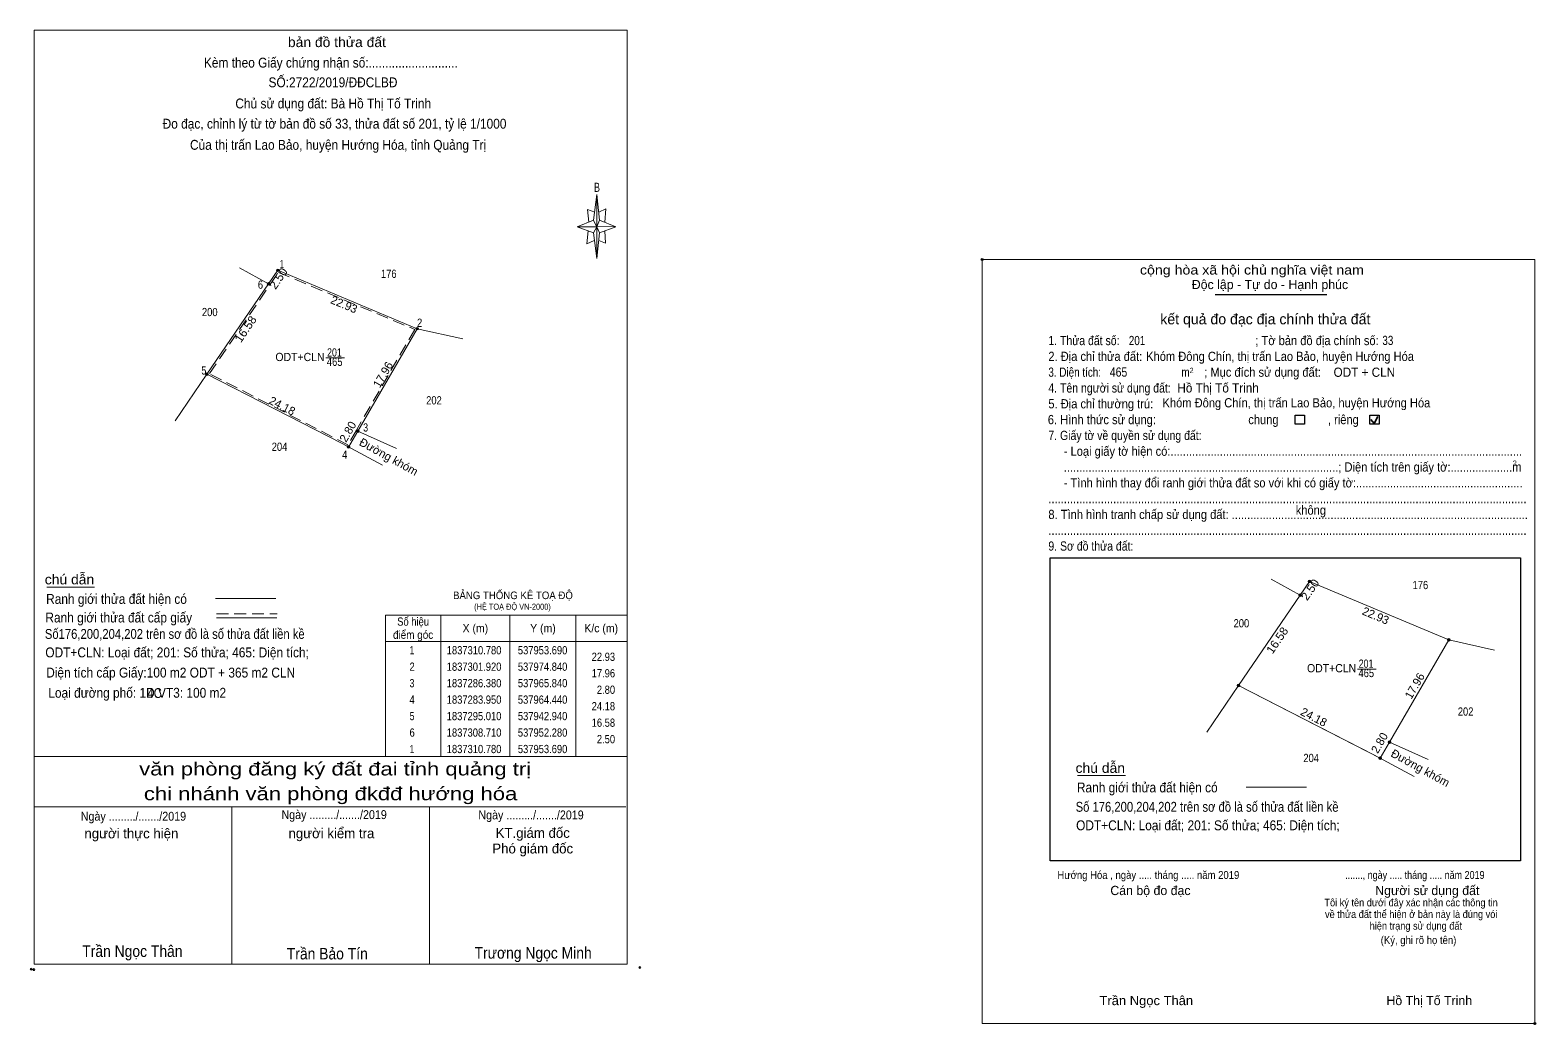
# Model space of a CAD drawing. Header units: metres. Extents: x 536317 to 552141, y 1827901 to 1839668.
# Drawn here: x 537608.9 to 537837.4, y 1837288.1 to 1837439.1 of the extents above; entities that cross this region are included whole.
import ezdxf
from ezdxf.enums import TextEntityAlignment as Align

# ---------------------------------------------------------------- set-up
doc = ezdxf.new("R2010")
doc.units = ezdxf.units.M
doc.header["$LTSCALE"] = 0.6
doc.header["$PDMODE"] = 32
doc.header["$PDSIZE"] = 0.3
doc.linetypes.add('MEDIUM_DASHED', pattern=[4.5, 3, -1.5])
for name, color, linetype, lineweight in [('1', 7, 'Continuous', 13), ('10', 7, 'Continuous', 13), ('17', 7, 'Continuous', 13), ('2', 7, 'Continuous', 25), ('36', 7, 'Continuous', 13), ('5', 7, 'Continuous', 13), ('6', 7, 'Continuous', 13), ('63', 7, 'Continuous', 13)]:
    doc.layers.add(name, color=color, linetype=linetype, lineweight=lineweight)
doc.layers.add('13', color=7, linetype='Continuous')
doc.layers.add('8', color=7, linetype='Continuous')

msp = doc.modelspace()

# ---------------------------------------------------------------- hatches: boundary and pattern name
at = {"layer": '63'}
for points in [[(537646.71, 1837402.61, 1), (537646.31, 1837402.61, 1)], [(537645.3, 1837400.54, 1), (537644.9, 1837400.54, 1)], [(537667.86, 1837393.75, 1), (537667.46, 1837393.75, 1)], [(537635.96, 1837386.84, 1), (537635.56, 1837386.84, 1)], [(537658.86, 1837378.21, 1), (537658.46, 1837378.21, 1)], [(537657.45, 1837375.81, 1), (537657.05, 1837375.81, 1)], [(537803.26, 1837355.36, 1), (537802.86, 1837355.36, 1)], [(537801.85, 1837353.29, 1), (537801.45, 1837353.29, 1)], [(537824.41, 1837346.5, 1), (537824.01, 1837346.5, 1)], [(537792.51, 1837339.59, 1), (537792.11, 1837339.59, 1)], [(537815.41, 1837330.96, 1), (537815.01, 1837330.96, 1)], [(537814, 1837328.56, 1), (537813.6, 1837328.56, 1)]]:
    msp.add_hatch(color=256, dxfattribs=at).paths.add_polyline_path(points)

# ---------------------------------------------------------------- linework, layer by layer
at = {"layer": '1', "linetype": 'MEDIUM_DASHED'}
msp.add_lwpolyline([(537646.6, 1837402.3), (537667.3, 1837393.63), (537658.44, 1837378.34), (537657.16, 1837376.11), (537636.13, 1837386.93), (537645.31, 1837400.4)], close=True, dxfattribs=at)
at = {"layer": '1'}
msp.add_lwpolyline([(537803.06, 1837355.36), (537824.21, 1837346.5), (537815.21, 1837330.96), (537813.81, 1837328.53), (537792.31, 1837339.59), (537801.65, 1837353.29)], close=True, dxfattribs=at)
at = {"layer": '10'}
for p, q in [((537635.76, 1837386.84), (537645.1, 1837400.54)), ((537674.61, 1837392.2), (537667.66, 1837393.75)), ((537635.76, 1837386.84), (537656.3, 1837376.3)), ((537664.55, 1837375.57), (537658.66, 1837378.21)), ((537656.3, 1837376.3), (537662.41, 1837373.02)), ((537792.31, 1837339.59), (537801.65, 1837353.29)), ((537831.16, 1837344.95), (537824.21, 1837346.5)), ((537792.31, 1837339.59), (537812.85, 1837329.05)), ((537821.1, 1837328.32), (537815.21, 1837330.96)), ((537812.85, 1837329.05), (537818.96, 1837325.77))]:
    msp.add_line(p, q, dxfattribs=at)
for points in [[(537640.72, 1837402.99), (537645.1, 1837400.54), (537646.51, 1837402.61)], [(537657.26, 1837375.78), (537658.66, 1837378.21), (537667.66, 1837393.75), (537646.51, 1837402.61)], [(537797.27, 1837355.74), (537801.65, 1837353.29), (537803.06, 1837355.36)], [(537813.81, 1837328.53), (537815.21, 1837330.96), (537824.21, 1837346.5), (537803.06, 1837355.36)]]:
    msp.add_lwpolyline(points, dxfattribs=at)
at = {"layer": '17'}
for p, q in [((537611.47, 1837354.52), (537618.71, 1837354.52)), ((537767.89, 1837325.9), (537775.13, 1837325.9))]:
    msp.add_line(p, q, dxfattribs=at)
at = {"layer": '2'}
for p, q in [((537788.74, 1837398.94), (537805.7, 1837398.94)), ((537763.7, 1837358.94), (537835.1, 1837358.94)), ((537835.1, 1837358.94), (537835.1, 1837312.98))]:
    msp.add_line(p, q, dxfattribs=at)
at = {"layer": '2', "lineweight": 35}
for p, q in [((537812.4, 1837379.98), (537812.87, 1837379.36)), ((537812.87, 1837379.36), (537813.45, 1837380.4))]:
    msp.add_line(p, q, dxfattribs=at)
at = {"layer": '2', "lineweight": 13}
msp.add_lwpolyline([(537753.42, 1837404.26), (537837.29, 1837404.26), (537837.29, 1837288.26), (537753.42, 1837288.26)], close=True, dxfattribs=at)
at = {"layer": '2'}
for points in [[(537800.88, 1837380.6), (537802.32, 1837380.6), (537802.32, 1837379.25), (537800.88, 1837379.25)], [(537812.21, 1837380.6), (537813.65, 1837380.6), (537813.65, 1837379.25), (537812.21, 1837379.25)]]:
    msp.add_lwpolyline(points, close=True, dxfattribs=at)
msp.add_lwpolyline([(537835.1, 1837312.98), (537763.7, 1837312.98), (537763.7, 1837358.94)], dxfattribs=at)
for p in [(537753.42, 1837404.26), (537837.28, 1837288.26)]:
    msp.add_point(p, dxfattribs=at)
at = {"layer": '36'}
for p, q in [((537630.93, 1837379.75), (537635.76, 1837386.84)), ((537787.48, 1837332.5), (537792.31, 1837339.59))]:
    msp.add_line(p, q, dxfattribs=at)
at = {"layer": '5'}
for p, q in [((537694.42, 1837410.22), (537694.92, 1837414.12)), ((537695.32, 1837410.22), (537697.82, 1837409.22)), ((537694.42, 1837408.32), (537691.92, 1837409.22)), ((537695.32, 1837408.32), (537694.92, 1837404.42)), ((537696.12, 1837408.62), (537696.22, 1837406.72)), ((537696.22, 1837406.72), (537695.22, 1837407.12)), ((537609.55, 1837328.78), (537699.55, 1837328.78)), ((537609.55, 1837321.18), (537699.35, 1837321.18)), ((537609.55, 1837321.18), (537699.35, 1837321.18)), ((537609.55, 1837321.18), (537699.35, 1837321.18)), ((537639.55, 1837297.28), (537639.55, 1837321.18)), ((537669.55, 1837297.28), (537669.55, 1837321.18))]:
    msp.add_line(p, q, dxfattribs=at)
for points in [[(537609.55, 1837439.08), (537699.55, 1837439.08), (537699.55, 1837297.28), (537609.55, 1837297.28)], [(537694.92, 1837414.12), (537695.32, 1837410.22), (537694.92, 1837409.22)], [(537694.92, 1837409.22), (537691.92, 1837409.22), (537694.42, 1837410.22), (537695.32, 1837408.32), (537697.82, 1837409.22), (537694.92, 1837409.32)], [(537694.92, 1837409.22), (537694.92, 1837404.42), (537694.42, 1837408.32)]]:
    msp.add_lwpolyline(points, close=True, dxfattribs=at)
for points in [[(537695.22, 1837411.42), (537696.32, 1837411.92), (537696.12, 1837409.92)], [(537694.92, 1837409.22), (537694.42, 1837410.22), (537691.92, 1837409.22)], [(537694.62, 1837411.42), (537693.52, 1837411.82), (537693.72, 1837409.92)], [(537693.62, 1837408.62), (537693.42, 1837406.62), (537694.52, 1837407.12)], [(537694.92, 1837409.22), (537695.32, 1837408.32), (537697.82, 1837409.22)], [(537699.55, 1837297.28), (537609.55, 1837297.28), (537609.55, 1837321.18)]]:
    msp.add_lwpolyline(points, dxfattribs=at)
for p in [(537609.08, 1837296.51), (537609.48, 1837296.44)]:
    msp.add_point(p, dxfattribs=at)
at = {"layer": '6'}
for p, q in [((537637.07, 1837352.78), (537646.21, 1837352.78)), ((537637.21, 1837349.85), (537646.35, 1837349.85)), ((537793.49, 1837324.16), (537802.63, 1837324.16))]:
    msp.add_line(p, q, dxfattribs=at)
at = {"layer": '6', "linetype": 'MEDIUM_DASHED'}
msp.add_line((537637.21, 1837350.47), (537646.41, 1837350.47), dxfattribs=at)
at = {"layer": '6'}
msp.add_point((537701.45, 1837296.78), dxfattribs=at)
at = {"layer": '63'}
for p, q in [((537653.81, 1837389.3), (537656.62, 1837389.3)), ((537671.25, 1837350.28), (537671.25, 1837328.78)), ((537681.75, 1837350.28), (537681.75, 1837328.78)), ((537691.75, 1837350.28), (537691.75, 1837328.78)), ((537662.85, 1837346.28), (537699.55, 1837346.28)), ((537810.36, 1837342.05), (537813.17, 1837342.05))]:
    msp.add_line(p, q, dxfattribs=at)
msp.add_lwpolyline([(537662.85, 1837350.28), (537699.55, 1837350.28), (537699.55, 1837328.78), (537662.85, 1837328.78)], close=True, dxfattribs=at)
for centre in [(537646.51, 1837402.61), (537645.1, 1837400.54), (537667.66, 1837393.75), (537635.76, 1837386.84), (537658.66, 1837378.21), (537657.25, 1837375.81), (537803.06, 1837355.36), (537801.65, 1837353.29), (537824.21, 1837346.5), (537792.31, 1837339.59), (537815.21, 1837330.96), (537813.8, 1837328.56)]:
    msp.add_circle(centre, 0.2, dxfattribs=at)

# ---------------------------------------------------------------- texts
at = {"layer": '1'}
for s, width, p in [('ODT+CLN', 0.95, (537649.88, 1837388.83)), ('465', 0.85, (537655.145, 1837388.1)), ('201', 0.8, (537655.11, 1837389.52)), ('202', 0.85, (537670.215, 1837382.25)), ('201', 0.8, (537811.66, 1837342.27)), ('ODT+CLN', 0.95, (537806.43, 1837341.58)), ('465', 0.85, (537811.695, 1837340.85)), ('202', 0.85, (537826.765, 1837335))]:
    msp.add_text(s, height=1.25, dxfattribs=dict(at, width=width)).set_placement(p, align=Align.CENTER)
for s, height, width, p in [('BẢNG THỐNG KÊ TOẠ ĐỘ ', 1.15, 0.95, (537673.11, 1837352.69)), ('(HỆ TOẠ ĐỘ VN-2000)', 0.93, 0.9, (537676.31, 1837351.07))]:
    msp.add_text(s, height=height, dxfattribs=dict(at, width=width)).set_placement(p)
at = {"layer": '13', "width": 0.85}
for s, p in [('176', (537663.355, 1837401.46)), ('200', (537636.19, 1837395.65)), ('204', (537646.78, 1837375.2)), ('176', (537819.905, 1837354.21)), ('200', (537792.74, 1837348.4)), ('204', (537803.33, 1837327.95))]:
    msp.add_text(s, height=1.25, dxfattribs=at).set_placement(p, align=Align.CENTER)
at = {"layer": '2'}
for s, height, width, p in [('cộng hòa xã hội chủ nghĩa việt nam', 1.4, 1.15, (537777.34, 1837401.97)), ('1. Thửa đất số:', 1.4, 0.85, (537763.45, 1837391.25)), ('201', 1.4, 0.8, (537775.66, 1837391.25)), ('; Tờ bản đồ địa chính số:', 1.4, 0.9, (537794.86, 1837391.25)), ('33', 1.4, 0.8, (537814.13, 1837391.27)), ('2. Địa chỉ thửa đất:', 1.4, 0.9, (537763.45, 1837388.85)), ('Khóm Đông Chín, thị trấn Lao Bảo, huyện Hướng Hóa', 1.4, 0.9, (537778.29, 1837388.85)), ('3. Diện tích:', 1.4, 0.8, (537763.45, 1837386.45)), ('465', 1.4, 0.85, (537772.77, 1837386.46)), ('m', 1.4, 0.8, (537783.63, 1837386.45)), ('2', 0.8, 0.8, (537784.89, 1837387.01)), ('; Mục đích sử dụng đất:', 1.4, 0.9, (537787.1, 1837386.45)), ('ODT + CLN', 1.4, 0.95, (537806.73, 1837386.44)), ('4. Tên người sử dụng đất:', 1.4, 0.85, (537763.45, 1837384.05)), ('Hồ Thị Tố Trinh', 1.4, 0.95, (537783.03, 1837384.06)), ('5. Địa chỉ thường trú:', 1.4, 0.9, (537763.45, 1837381.65)), ('Khóm Đông Chín, thị trấn Lao Bảo, huyện Hướng Hóa', 1.4, 0.9, (537780.77, 1837381.8)), ('6. Hình thức sử dụng:', 1.4, 0.9, (537763.37, 1837379.25)), ('chung                , riêng', 1.4, 0.9, (537793.79, 1837379.25)), ('7. Giấy tờ về quyền sử dụng đất:', 1.4, 0.85, (537763.45, 1837376.85)), ('     - Loại giấy tờ hiện có:..................................................................................................................', 1.4, 0.9, (537763.45, 1837374.45)), ('     .........................................................................................; Diện tích trên giấy tờ:....................m', 1.4, 0.9, (537763.45, 1837372.05)), ('2', 0.8, 0.8, (537833.93, 1837372.93)), ('     - Tình hình thay đổi ranh giới thửa đất so với khi có giấy tờ:......................................................', 1.4, 0.9, (537763.45, 1837369.65)), ('8. Tình hình tranh chấp sử dụng đất: ................................................................................................', 1.4, 0.9, (537763.45, 1837364.85)), ('...........................................................................................................................................................', 1.4, 0.9, (537763.45, 1837367.25)), ('không', 1.4, 0.9, (537800.99, 1837365.51)), ('...........................................................................................................................................................', 1.4, 0.9, (537763.45, 1837362.45)), ('9. Sơ đồ thửa đất:', 1.4, 0.85, (537763.45, 1837360.05)), ('Hướng Hóa , ngày ..... tháng ..... năm 2019', 1.2, 0.9, (537764.82, 1837310.21)), ('......., ngày ..... tháng ..... năm 2019', 1.2, 0.85, (537808.49, 1837310.21)), ('(Ký, ghi rõ họ tên)', 1.2, 0.9, (537813.88, 1837300.33)), ('Trần Ngọc Thân', 1.4, 1.05, (537771.21, 1837291.05))]:
    msp.add_text(s, height=height, dxfattribs=dict(at, width=width)).set_placement(p)
for s, p in [('Độc lập - Tự do - Hạnh phúc', (537785.21, 1837399.76)), ('Cán bộ đo đạc', (537772.85, 1837307.76)), ('Người sử dụng đất', (537813.05, 1837307.76)), ('Hồ Thị Tố Trinh', (537814.75, 1837291.05))]:
    msp.add_text(s, height=1.4, dxfattribs=at).set_placement(p)
for s, height, p in [('kết quả đo đạc địa chính thửa đất', 1.6, (537796.375, 1837394.41)), ('.', 0.4, (537837.284, 1837288.05))]:
    msp.add_text(s, height=height, dxfattribs=at).set_placement(p, align=Align.CENTER)
at = {"layer": '2', "width": 0.9}
for s, p in [('Tôi ký tên dưới đây xác nhận các thông tin', (537818.495, 1837306.05)), ('về thửa đất thể hiện ở bản này là đúng vói', (537818.51, 1837304.28)), ('hiện trạng sử dụng đất', (537819.215, 1837302.51))]:
    msp.add_text(s, height=1.157, dxfattribs=at).set_placement(p, align=Align.CENTER)
at = {"layer": '5'}
for s, height, width, p in [('bản đồ thửa đất', 1.5, 1.05, (537655.49, 1837436.5)), ('Kèm theo Giấy chứng nhận số:...........................', 1.5, 0.9, (537654.57, 1837433.39)), ('SỐ:2722/2019/ĐĐCLBĐ', 1.5, 0.9, (537654.89, 1837430.4)), ('Chủ sử dụng đất: Bà Hồ Thị Tố Trinh', 1.5, 0.9, (537654.93, 1837427.19)), ('Đo đạc, chỉnh lý từ tờ bản đồ số 33, thửa đất số 201, tỷ lệ 1/1000 ', 1.5, 0.9, (537655.375, 1837424.12)), ('Của thị trấn Lao Bảo, huyện Hướng Hóa, tỉnh Quảng Trị', 1.5, 0.9, (537655.665, 1837420.91)), ('B', 1.378, 0.75, (537694.95, 1837414.52)), ('văn phòng đăng ký đất đai tỉnh quảng trị', 2, 1.25, (537655.215, 1837325.92)), ('chi nhánh văn phòng đkđđ hướng hóa', 2, 1.25, (537654.525, 1837322.16)), ('Ngày ........./......./2019', 1.35, 0.9, (537655.065, 1837319.3)), ('Ngày ........./......./2019', 1.35, 0.9, (537684.945, 1837319.25)), ('Ngày ........./......./2019', 1.35, 0.9, (537624.605, 1837319.05)), ('Trần Ngọc Thân', 1.75, 0.9, (537624.45, 1837298.37)), ('Trương Ngọc Minh', 1.75, 0.9, (537685.265, 1837298.11)), ('Trần Bảo Tín', 1.75, 0.9, (537654.03, 1837297.99))]:
    msp.add_text(s, height=height, dxfattribs=dict(at, width=width)).set_placement(p, align=Align.CENTER)
for s, p in [('người thực hiện', (537624.3, 1837316.37)), ('người kiểm tra', (537654.655, 1837316.39)), ('KT.giám đốc', (537685.205, 1837316.45)), ('Phó giám đốc', (537685.2, 1837314.08))]:
    msp.add_text(s, height=1.5, dxfattribs=at).set_placement(p, align=Align.CENTER)
at = {"layer": '6'}
for s, width, p in [('chú dẫn', 1.05, (537611.16, 1837354.93)), ('Ranh giới thửa đất hiện có ', 0.9, (537611.36, 1837351.97)), ('Ranh giới thửa đất cấp giấy', 0.9, (537611.25, 1837349.15)), ('Số176,200,204,202 trên sơ đồ là số thửa đất liền kề', 0.85, (537611.17, 1837346.66)), ('ODT+CLN: Loại đất; 201: Số thửa; 465: Diện tích;', 0.9, (537611.24, 1837343.85)), ('Diện tích cấp Giấy:100 m2 ODT + 365 m2 CLN', 0.9, (537611.37, 1837340.79)), ('Loại đường phố: 1D.VT3: 100 m2', 0.9, (537611.69, 1837337.72)), ('chú dẫn', 1.05, (537767.58, 1837326.31)), ('Ranh giới thửa đất hiện có ', 0.9, (537767.78, 1837323.35)), ('Số 176,200,204,202 trên sơ đồ là số thửa đất liền kề', 0.85, (537767.59, 1837320.41)), ('ODT+CLN: Loại đất; 201: Số thửa; 465: Diện tích;', 0.9, (537767.66, 1837317.6))]:
    msp.add_text(s, height=1.5, dxfattribs=dict(at, width=width)).set_placement(p)
at = {"layer": '63', "width": 1.05}
for s, rotation, p in [('2.50', 55.739, (537647.141, 1837401.023)), ('16.58', 55.716, (537642.15, 1837393.333)), ('2.50', 55.739, (537803.691, 1837353.773)), ('16.58', 55.716, (537798.7, 1837346.083))]:
    msp.add_text(s, height=1.25, rotation=rotation, dxfattribs=at).set_placement(p, align=Align.CENTER)
at = {"layer": '63'}
for s, width, p in [(' 1', 0.75, (537647.49, 1837402.94)), (' 6', 0.85, (537644.28, 1837399.81)), (' 2', 0.85, (537668.43, 1837394.03)), (' 5', 0.8, (537635.67, 1837386.79)), (' 3', 0.8, (537660.22, 1837378.13)), (' 4', 0.85, (537657.07, 1837374)), ('22.93', 0.85, (537697.7, 1837343.31)), ('17.96', 0.85, (537697.7, 1837340.81)), ('2.80', 0.85, (537697.7, 1837338.31)), ('24.18', 0.85, (537697.7, 1837335.81)), ('16.58', 0.85, (537697.7, 1837333.31)), ('2.50', 0.85, (537697.7, 1837330.81))]:
    msp.add_text(s, height=1.25, dxfattribs=dict(at, width=width)).set_placement(p, align=Align.RIGHT)
for s, rotation, p in [('22.93', 337.271, (537656.324, 1837396.851)), ('17.96', 59.923, (537663.03, 1837386.462)), ('24.18', 332.778, (537646.899, 1837381.473)), ('2.80', 60.052, (537657.693, 1837377.803)), ('Đường khóm', 331.103, (537663.048, 1837373.756)), ('22.93', 337.271, (537812.873, 1837349.601)), ('17.96', 59.923, (537819.58, 1837339.212)), ('24.18', 332.778, (537803.449, 1837334.223)), ('2.80', 60.052, (537814.243, 1837330.553)), ('Đường khóm', 331.103, (537819.598, 1837326.506))]:
    msp.add_text(s, height=1.25, rotation=rotation, dxfattribs=at).set_placement(p, align=Align.CENTER)
for s, width, p in [('điểm góc', 0.9, (537667.05, 1837346.66)), ('Số hiệu', 0.85, (537667.05, 1837348.66)), ('X (m)', 0.95, (537676.5, 1837347.66)), ('Y (m)', 0.95, (537686.755, 1837347.66)), ('K/c (m)', 0.95, (537695.595, 1837347.66)), (' 1', 0.75, (537666.7, 1837344.31)), ('1837310.780', 0.85, (537676.3, 1837344.31)), ('537953.690', 0.85, (537686.7, 1837344.31)), (' 2', 0.85, (537666.705, 1837341.81)), ('1837301.920', 0.85, (537676.3, 1837341.81)), ('537974.840', 0.85, (537686.7, 1837341.81)), (' 3', 0.8, (537666.695, 1837339.31)), ('1837286.380', 0.85, (537676.3, 1837339.31)), ('537965.840', 0.85, (537686.7, 1837339.31)), (' 4', 0.85, (537666.7, 1837336.81)), ('1837283.950', 0.85, (537676.3, 1837336.81)), ('537964.440', 0.85, (537686.7, 1837336.81)), (' 5', 0.8, (537666.705, 1837334.31)), ('1837295.010', 0.85, (537676.3, 1837334.31)), ('537942.940', 0.85, (537686.7, 1837334.31)), (' 6', 0.85, (537666.705, 1837331.81)), ('1837308.710', 0.85, (537676.3, 1837331.81)), ('537952.280', 0.85, (537686.7, 1837331.81)), (' 1', 0.75, (537666.7, 1837329.31)), ('1837310.780', 0.85, (537676.3, 1837329.31)), ('537953.690', 0.85, (537686.7, 1837329.31))]:
    msp.add_text(s, height=1.25, dxfattribs=dict(at, width=width)).set_placement(p, align=Align.CENTER)
at = {"layer": '8', "width": 0.85}
msp.add_text('4C', height=1.5, dxfattribs=at).set_placement((537626.74, 1837337.68))

doc.saveas('drawing.dxf')
